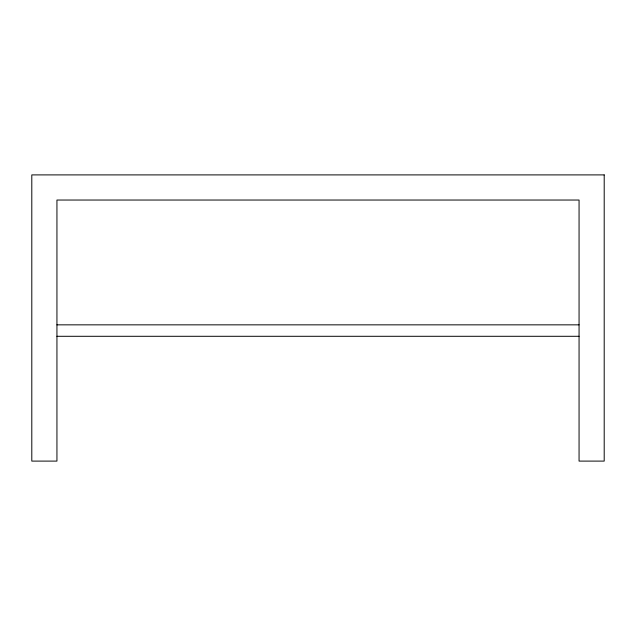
<?xml version="1.0" encoding="UTF-8"?>
<svg xmlns="http://www.w3.org/2000/svg" width="636" height="636" viewBox="0 0 636 636"><rect width="100%" height="100%" fill="white"/><g stroke="black" fill="none" stroke-linecap="round" stroke-linejoin="round"><path stroke-width="0.95" d="M56.938 324.845L579.062 324.845M56.938 336.293L579.062 336.293M604.2 174.9L31.8 174.9L31.8 461.1L56.938 461.1L56.938 200.038L579.062 200.038L579.062 461.1L604.2 461.1L604.2 174.9"/></g></svg>
